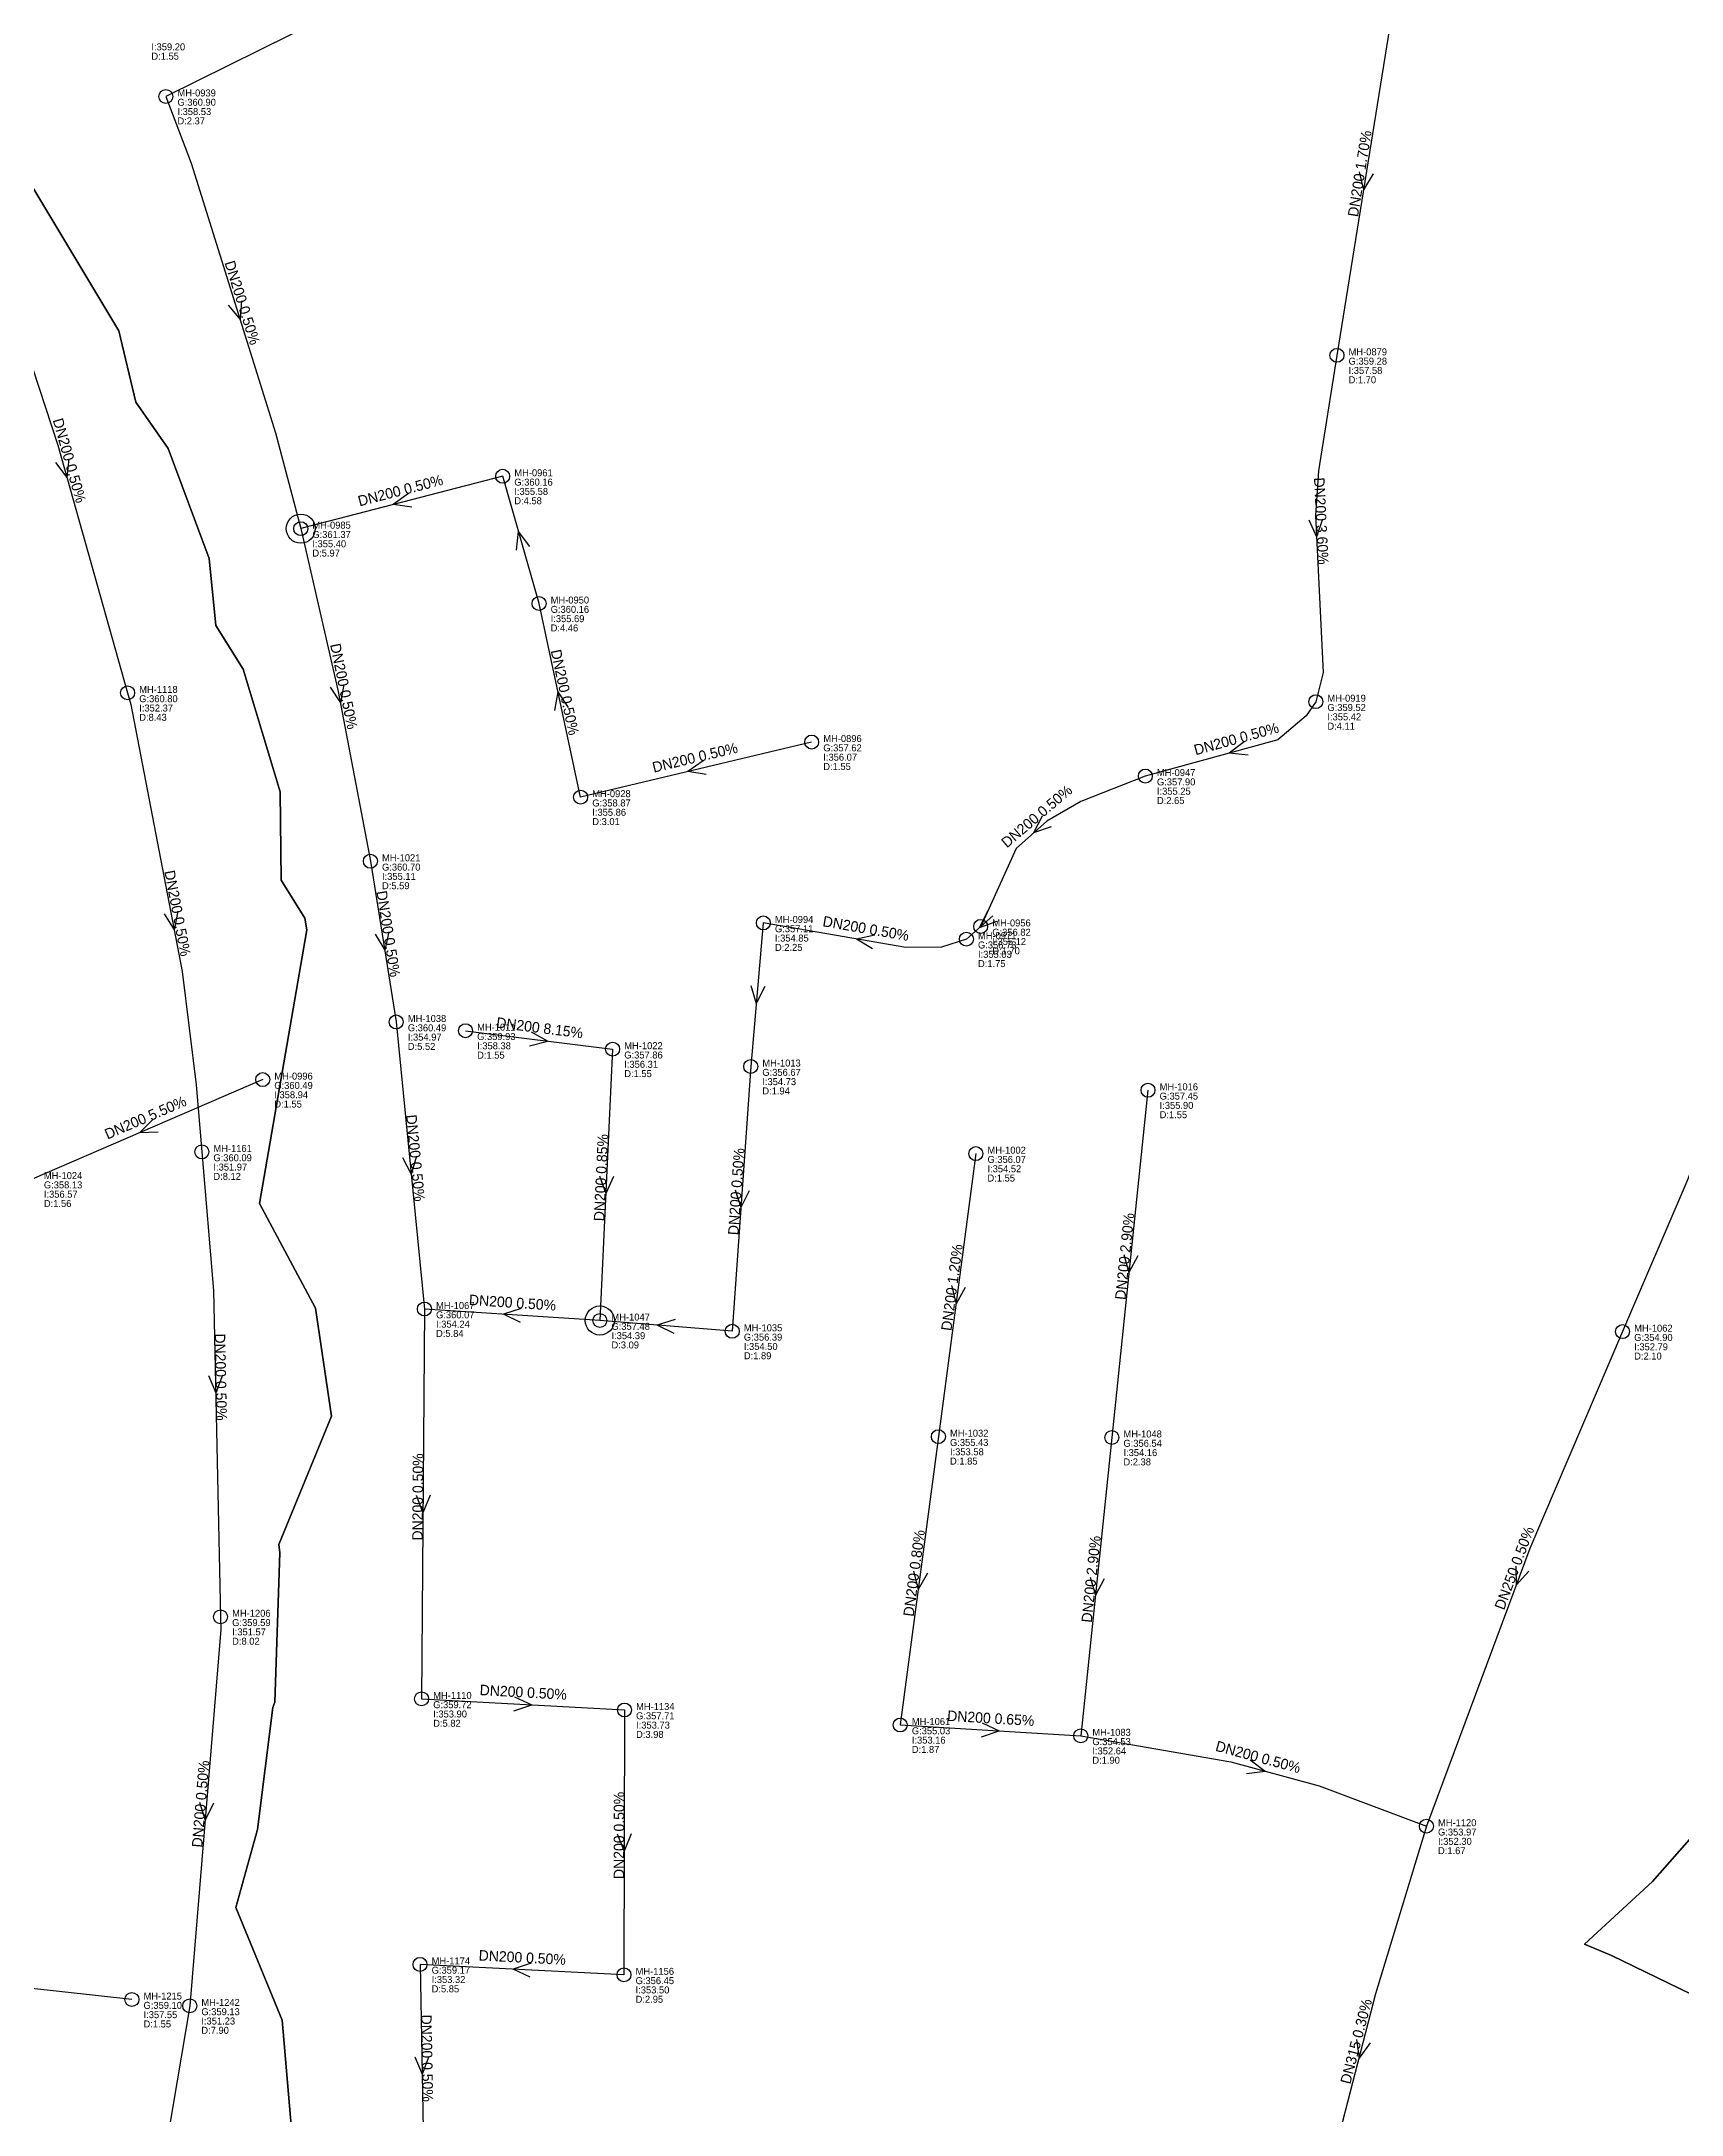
# Model space of a CAD drawing. Header units: metres. Extents: x 449149 to 451990, y 2566737 to 2570847.
# Drawn here: x 450435.2 to 450717.1, y 2567933.3 to 2568289.6 of the extents above; entities that cross this region are included whole.
import ezdxf
from ezdxf.enums import TextEntityAlignment as Align

# ---------------------------------------------------------------- set-up
doc = ezdxf.new("R2010")
doc.units = ezdxf.units.M
for name, color, linetype in [('SEW-CATCHMENT', 4, 'Continuous'), ('SEW-DROP', 6, 'Continuous'), ('SEW-LABEL', 2, 'Continuous'), ('SEW-MH', 7, 'Continuous'), ('SEW-MH-LABEL', 8, 'Continuous'), ('SEW-PIPE-DN200', 3, 'Continuous'), ('SEW-PIPE-DN250', 4, 'Continuous'), ('SEW-PIPE-DN315', 5, 'Continuous')]:
    doc.layers.add(name, color=color, linetype=linetype)

msp = doc.modelspace()

# ---------------------------------------------------------------- linework, layer by layer
at = {"layer": 'SEW-CATCHMENT'}
for points in [[(450478.64, 2567926.08), (450476.61, 2567949.52), (450468.67, 2567968.87), (450472.37, 2567982.25), (450475.03, 2568003.21), (450475.37, 2568004.16), (450476.22, 2568029.84), (450476.01, 2568031.26), (450485.06, 2568053.34), (450482.31, 2568071.85), (450472.7, 2568089.85), (450480.87, 2568136.89), (450480.5, 2568138.92), (450476.43, 2568145.43), (450476.29, 2568160.6), (450469.89, 2568181.71), (450465.19, 2568189.2), (450464.07, 2568200.71), (450457.01, 2568219.66), (450451.44, 2568227.61), (450448.53, 2568239.89), (450429.31, 2568271.97)], [(450429.31, 2568271.97), (450448.53, 2568239.89), (450451.44, 2568227.61), (450457.01, 2568219.66), (450464.07, 2568200.71), (450465.19, 2568189.2), (450469.89, 2568181.71), (450476.29, 2568160.6), (450476.43, 2568145.43), (450480.5, 2568138.92), (450480.87, 2568136.89), (450472.7, 2568089.85), (450482.31, 2568071.85), (450485.06, 2568053.34), (450476.01, 2568031.26), (450476.22, 2568029.84), (450475.37, 2568004.16), (450475.03, 2568003.21), (450472.37, 2567982.25), (450468.67, 2567968.87), (450476.61, 2567949.52), (450478.64, 2567926.08)], [(450733.7, 2567997.82), (450712.17, 2567973.33), (450700.47, 2567962.57), (450705.12, 2567960.59), (450724.57, 2567951.16)], [(450724.57, 2567951.16), (450705.12, 2567960.59), (450700.47, 2567962.57), (450712.17, 2567973.33), (450733.7, 2567997.82)]]:
    msp.add_lwpolyline(points, dxfattribs=at)
at = {"layer": 'SEW-DROP'}
for centre in [(450479.8, 2568205.86), (450531.21, 2568069.75)]:
    msp.add_circle(centre, 2.5, dxfattribs=at)
at = {"layer": 'SEW-LABEL'}
for p, q in [((450661.75, 2568267.22), (450662.46, 2568264.07)), ((450664.12, 2568266.84), (450662.46, 2568264.07)), ((450467.32, 2568244.3), (450469.36, 2568241.79)), ((450469.61, 2568245.02), (450469.36, 2568241.79)), ((450439.93, 2568217.89), (450439.59, 2568214.68)), ((450437.62, 2568217.24), (450439.59, 2568214.68)), ((450498.31, 2568211.9), (450495.71, 2568209.99)), ((450498.91, 2568209.58), (450495.71, 2568209.99)), ((450653.05, 2568207.37), (450654.4, 2568204.43)), ((450655.45, 2568207.48), (450654.4, 2568204.43)), ((450516.89, 2568202.15), (450517.22, 2568205.37)), ((450519.2, 2568202.81), (450517.22, 2568205.37)), ((450484.86, 2568178.62), (450486.64, 2568175.92)), ((450487.21, 2568179.1), (450486.64, 2568175.92)), ((450523.48, 2568174.63), (450524.02, 2568177.81)), ((450525.82, 2568175.13), (450524.02, 2568177.81)), ((450641.98, 2568169.24), (450639.41, 2568167.29)), ((450548.95, 2568165.96), (450546.31, 2568164.1)), ((450642.62, 2568166.92), (450639.41, 2568167.29)), ((450549.5, 2568163.63), (450546.31, 2568164.1)), ((450607.25, 2568156.43), (450605.74, 2568153.57)), ((450608.81, 2568154.6), (450605.74, 2568153.57)), ((450456.3, 2568139.63), (450458.05, 2568136.91)), ((450458.66, 2568140.09), (450458.05, 2568136.91)), ((450597.83, 2568140.12), (450596.39, 2568137.23)), ((450492.57, 2568136.17), (450494.23, 2568133.4)), ((450494.94, 2568136.55), (450494.23, 2568133.4)), ((450578.47, 2568135.99), (450575.31, 2568135.32)), ((450599.43, 2568138.33), (450596.39, 2568137.23)), ((450578.06, 2568133.62), (450575.31, 2568135.32)), ((450557.16, 2568127.35), (450558.1, 2568124.25)), ((450559.55, 2568127.14), (450558.1, 2568124.25)), ((450519.42, 2568119.36), (450522.25, 2568117.79)), ((450519.12, 2568116.98), (450522.25, 2568117.79)), ((450454.36, 2568104.3), (450452.08, 2568102.01)), ((450455.31, 2568102.1), (450452.08, 2568102.01)), ((450497.3, 2568097.77), (450498.78, 2568094.91)), ((450499.68, 2568098.01), (450498.78, 2568094.91)), ((450531.18, 2568094.63), (450532.24, 2568091.57)), ((450533.58, 2568094.51), (450532.24, 2568091.57)), ((450554.46, 2568092.23), (450555.45, 2568089.16)), ((450556.86, 2568092.07), (450555.45, 2568089.16)), ((450621.28, 2568081.11), (450622.16, 2568078)), ((450623.67, 2568080.86), (450622.16, 2568078)), ((450591.63, 2568075.76), (450592.43, 2568072.63)), ((450594.01, 2568075.45), (450592.43, 2568072.63)), ((450517.71, 2568071.84), (450514.64, 2568070.84)), ((450517.55, 2568069.44), (450514.64, 2568070.84)), ((450544.18, 2568069.9), (450541.09, 2568068.95)), ((450543.99, 2568067.51), (450541.09, 2568068.95)), ((450463.93, 2568060.3), (450465.2, 2568057.32)), ((450466.33, 2568060.35), (450465.2, 2568057.32)), ((450499.62, 2568039.73), (450500.8, 2568036.72)), ((450502.02, 2568039.71), (450500.8, 2568036.72)), ((450585.13, 2568026.65), (450585.93, 2568023.52)), ((450587.51, 2568026.34), (450585.93, 2568023.52)), ((450615.5, 2568025.63), (450616.38, 2568022.52)), ((450617.89, 2568025.38), (450616.38, 2568022.52)), ((450688.64, 2568027.52), (450688.71, 2568024.29)), ((450690.88, 2568026.68), (450688.71, 2568024.29)), ((450516.57, 2568005.05), (450519.5, 2568003.68)), ((450516.44, 2568002.65), (450519.5, 2568003.68)), ((450596.93, 2568000.59), (450599.85, 2567999.21)), ((450596.79, 2567998.19), (450599.85, 2567999.21)), ((450642.99, 2567994.22), (450645.57, 2567992.28)), ((450642.37, 2567991.9), (450645.57, 2567992.28)), ((450462.4, 2567986.98), (450463.35, 2567983.89)), ((450464.8, 2567986.78), (450463.35, 2567983.89)), ((450534.2, 2567981.55), (450535.4, 2567978.55)), ((450536.6, 2567981.55), (450535.4, 2567978.55)), ((450519.39, 2567959.31), (450516.33, 2567958.26)), ((450519.26, 2567956.91), (450516.33, 2567958.26)), ((450661.29, 2567946.19), (450661.7, 2567942.98)), ((450663.62, 2567945.59), (450661.7, 2567942.98)), ((450499.4, 2567943.22), (450500.65, 2567940.24)), ((450501.8, 2567943.27), (450500.65, 2567940.24))]:
    msp.add_line(p, q, dxfattribs=at)
at = {"layer": 'SEW-MH'}
for centre in [(450456.61, 2568280.15), (450657.91, 2568235.65), (450514.51, 2568214.86), (450479.8, 2568205.86), (450520.76, 2568192.99), (450450.04, 2568177.63), (450654.27, 2568176.12), (450567.62, 2568169.18), (450624.97, 2568163.33), (450527.91, 2568159.71), (450491.77, 2568148.69), (450559.31, 2568138.09), (450594.21, 2568135.3), (450596.67, 2568137.49), (450496.21, 2568121.07), (450508.12, 2568119.57), (450533.41, 2568116.39), (450557.14, 2568113.41), (450473.26, 2568111.16), (450625.43, 2568109.33), (450462.79, 2568098.73), (450595.84, 2568098.44), (450501.06, 2568071.73), (450531.21, 2568069.75), (450553.97, 2568067.9), (450707, 2568067.84), (450589.4, 2568049.79), (450619.21, 2568049.65), (450466.01, 2568018.83), (450500.57, 2568004.72), (450535.44, 2568002.81), (450582.84, 2568000.23), (450613.87, 2567998.37), (450673.28, 2567982.83), (450500.3, 2567959.08), (450535.36, 2567957.29), (450450.78, 2567953.04), (450460.72, 2567951.95)]:
    msp.add_circle(centre, 1.2, dxfattribs=at)
at = {"layer": 'SEW-PIPE-DN200'}
for points in [[(450510.38, 2568306.77), (450456.61, 2568280.15)], [(450667.49, 2568295.45), (450657.91, 2568235.65)], [(450456.61, 2568280.15), (450460.95, 2568268.68), (450475.45, 2568222.33), (450479.8, 2568205.86)], [(450425.94, 2568253.84), (450432.67, 2568236.63), (450438.04, 2568220.2), (450450.04, 2568177.63)], [(450657.91, 2568235.65), (450654.73, 2568215.8), (450654.22, 2568208.14), (450655.54, 2568181.12), (450654.27, 2568176.12), (450654.27, 2568176.12)], [(450514.51, 2568214.86), (450479.8, 2568205.86)], [(450520.76, 2568192.99), (450514.51, 2568214.86)], [(450479.8, 2568205.86), (450486.24, 2568177.88), (450491.77, 2568148.69)], [(450527.91, 2568159.71), (450520.76, 2568192.99)], [(450450.04, 2568177.63), (450450.61, 2568175.61), (450459.43, 2568129.72), (450461.81, 2568110.28), (450462.79, 2568098.73)], [(450654.27, 2568176.12), (450652.63, 2568173.68), (450647.72, 2568169.57), (450624.97, 2568163.33)], [(450567.62, 2568169.18), (450527.91, 2568159.71), (450527.91, 2568159.71)], [(450624.97, 2568163.33), (450624.97, 2568163.33), (450613.9, 2568158.96), (450608.02, 2568155.56), (450602.78, 2568150.88), (450596.67, 2568137.49)], [(450491.77, 2568148.69), (450496.21, 2568121.07)], [(450559.31, 2568138.09), (450557.14, 2568113.41)], [(450594.21, 2568135.3), (450594.21, 2568135.3), (450589.94, 2568133.95), (450583.79, 2568133.85), (450559.31, 2568138.09)], [(450596.67, 2568137.49), (450598.74, 2568139.33), (450594.21, 2568135.3)], [(450496.21, 2568121.07), (450501.06, 2568071.73)], [(450508.12, 2568119.57), (450533.41, 2568116.39)], [(450533.41, 2568116.39), (450531.21, 2568069.75)], [(450473.26, 2568111.16), (450433.65, 2568094.06)], [(450557.14, 2568113.41), (450553.97, 2568067.9)], [(450625.43, 2568109.33), (450619.21, 2568049.65)], [(450462.79, 2568098.73), (450464.83, 2568074.89), (450466.01, 2568018.83)], [(450595.84, 2568098.44), (450589.4, 2568049.79)], [(450501.06, 2568071.73), (450500.57, 2568004.72)], [(450531.21, 2568069.75), (450501.06, 2568071.73)], [(450553.97, 2568067.9), (450553.97, 2568067.9), (450531.21, 2568069.75)], [(450589.4, 2568049.79), (450582.84, 2568000.23)], [(450619.21, 2568049.65), (450613.87, 2567998.37)], [(450466.01, 2568018.83), (450466.05, 2568016.65), (450460.72, 2567951.95)], [(450500.57, 2568004.72), (450535.44, 2568002.81)], [(450535.44, 2568002.81), (450535.36, 2567957.29)], [(450582.84, 2568000.23), (450613.87, 2567998.37)], [(450613.87, 2567998.37), (450639.66, 2567993.87), (450654.88, 2567989.77), (450673.28, 2567982.83)], [(450450.78, 2567953.04), (450384.6, 2567960.31)], [(450500.3, 2567959.08), (450500.95, 2567924.41)], [(450535.36, 2567957.29), (450500.3, 2567959.08)], [(450460.72, 2567951.95), (450453.42, 2567908.55), (450451.35, 2567892.69)]]:
    msp.add_lwpolyline(points, dxfattribs=at)
at = {"layer": 'SEW-PIPE-DN250'}
msp.add_lwpolyline([(450707, 2568067.84), (450691.06, 2568030.59), (450673.28, 2567982.83)], dxfattribs=at)
at = {"layer": 'SEW-PIPE-DN315'}
for points in [[(450744.18, 2568160.66), (450718.02, 2568093.62), (450707, 2568067.84)], [(450673.28, 2567982.83), (450664.56, 2567954.01), (450657.54, 2567926.96), (450652.98, 2567905.5)]]:
    msp.add_lwpolyline(points, dxfattribs=at)

# ---------------------------------------------------------------- texts
at = {"layer": 'SEW-LABEL'}
for s, rotation, p in [('DN200 1.70%', 80.8984, (450662.7, 2568266.75)), ('DN200 0.50%', -72.6311, (450468.91, 2568244.43)), ('DN200 0.50%', -74.2568, (450439.19, 2568217.33)), ('DN200 0.50%', 14.5324, (450497.16, 2568211.56)), ('DN200 3.60%', -87.1993, (450654.32, 2568207.13)), ('DN200 0.50%', -78.4413, (450486.34, 2568178.59)), ('DN200 0.50%', 282.1315, (450524.33, 2568177.55)), ('DN200 0.50%', 15.3304, (450640.85, 2568168.88)), ('DN200 0.50%', 13.415, (450547.77, 2568165.65)), ('DN200 0.50%', 40.3988, (450606.89, 2568155.75)), ('DN200 0.50%', -79.1164, (450457.76, 2568139.59)), ('DN200 0.50%', -80.8563, (450493.99, 2568136.08)), ('DN200 0.50%', 350.1702, (450576.79, 2568136.26)), ('DN200 8.15%', -7.1674, (450520.76, 2568119.18)), ('DN200 5.50%', 23.3534, (450453.46, 2568103.81)), ('DN200 0.50%', -84.3896, (450498.64, 2568097.6)), ('DN200 0.85%', 87.3084, (450532.31, 2568094.27)), ('DN200 0.50%', 86.009, (450555.55, 2568091.85)), ('DN200 2.90%', 84.0525, (450622.32, 2568080.69)), ('DN200 1.20%', 82.4591, (450592.62, 2568075.32)), ('DN200 0.50%', 356.2509, (450516.14, 2568071.94)), ('DN200 0.50%', -88.7942, (450465.17, 2568060.02)), ('DN200 0.50%', 89.5783, (450500.81, 2568039.42)), ('DN200 0.80%', 82.4591, (450586.12, 2568026.21)), ('DN200 2.90%', 84.0525, (450616.54, 2568025.21)), ('DN250 0.50%', 69.5865, (450689.24, 2568026.9)), ('DN200 0.50%', -3.1248, (450518, 2568004.97)), ('DN200 0.65%', -3.4226, (450598.35, 2568000.5)), ('DN200 0.50%', -15.0856, (450644.13, 2567993.87)), ('DN200 0.50%', 85.2893, (450463.48, 2567986.59)), ('DN200 0.50%', 89.8994, (450535.4, 2567981.25)), ('DN200 0.50%', 357.0737, (450517.83, 2567959.38)), ('DN315 0.30%', 75.4331, (450662.08, 2567945.64)), ('DN200 0.50%', -88.916, (450500.63, 2567942.94))]:
    msp.add_text(s, height=1.8, rotation=rotation, dxfattribs=at).set_placement(p, align=Align.CENTER)
at = {"layer": 'SEW-MH-LABEL'}
for s, p in [('I:359.20', (450454.13, 2568288.07)), ('D:1.55', (450454.13, 2568286.47)), ('G:360.90', (450458.61, 2568278.55)), ('MH-0939', (450458.61, 2568280.15)), ('D:2.37', (450458.61, 2568275.35)), ('I:358.53', (450458.61, 2568276.95)), ('MH-0879', (450659.91, 2568235.65)), ('G:359.28', (450659.91, 2568234.05)), ('D:1.70', (450659.91, 2568230.85)), ('I:357.58', (450659.91, 2568232.45)), ('G:360.16', (450516.51, 2568213.26)), ('MH-0961', (450516.51, 2568214.86)), ('D:4.58', (450516.51, 2568210.06)), ('I:355.58', (450516.51, 2568211.66)), ('G:361.37', (450481.8, 2568204.26)), ('MH-0985', (450481.8, 2568205.86)), ('I:355.40', (450481.8, 2568202.66)), ('D:5.97', (450481.8, 2568201.06)), ('MH-0950', (450522.76, 2568192.99)), ('G:360.16', (450522.76, 2568191.39)), ('D:4.46', (450522.76, 2568188.19)), ('I:355.69', (450522.76, 2568189.79)), ('MH-1118', (450452.04, 2568177.63)), ('G:360.80', (450452.04, 2568176.03)), ('I:352.37', (450452.04, 2568174.43)), ('G:359.52', (450656.27, 2568174.52)), ('MH-0919', (450656.27, 2568176.12)), ('D:8.43', (450452.04, 2568172.83)), ('D:4.11', (450656.27, 2568171.32)), ('I:355.42', (450656.27, 2568172.92)), ('G:357.62', (450569.62, 2568167.58)), ('MH-0896', (450569.62, 2568169.18)), ('D:1.55', (450569.62, 2568164.38)), ('I:356.07', (450569.62, 2568165.98)), ('MH-0947', (450626.97, 2568163.33)), ('MH-0928', (450529.91, 2568159.71)), ('G:357.90', (450626.97, 2568161.73)), ('I:355.25', (450626.97, 2568160.13)), ('G:358.87', (450529.91, 2568158.11)), ('I:355.86', (450529.91, 2568156.51)), ('D:2.65', (450626.97, 2568158.53)), ('D:3.01', (450529.91, 2568154.91)), ('G:360.70', (450493.77, 2568147.09)), ('MH-1021', (450493.77, 2568148.69)), ('I:355.11', (450493.77, 2568145.49)), ('D:5.59', (450493.77, 2568143.89)), ('G:357.11', (450561.31, 2568136.49)), ('MH-0994', (450561.31, 2568138.09)), ('I:354.85', (450561.31, 2568134.89)), ('MH-0971', (450596.21, 2568135.3)), ('G:356.82', (450598.67, 2568135.89)), ('MH-0956', (450598.67, 2568137.49)), ('D:2.25', (450561.31, 2568133.29)), ('G:356.78', (450596.21, 2568133.7)), ('I:355.03', (450596.21, 2568132.1)), ('D:1.70', (450598.67, 2568132.69)), ('I:355.12', (450598.67, 2568134.29)), ('D:1.75', (450596.21, 2568130.5)), ('MH-1038', (450498.21, 2568121.07)), ('G:360.49', (450498.21, 2568119.47)), ('I:354.97', (450498.21, 2568117.87)), ('G:359.93', (450510.12, 2568117.97)), ('MH-1011', (450510.12, 2568119.57)), ('D:5.52', (450498.21, 2568116.27)), ('D:1.55', (450510.12, 2568114.77)), ('I:358.38', (450510.12, 2568116.37)), ('G:357.86', (450535.41, 2568114.79)), ('MH-1022', (450535.41, 2568116.39)), ('MH-1013', (450559.14, 2568113.41)), ('MH-0996', (450475.26, 2568111.16)), ('D:1.55', (450535.41, 2568111.59)), ('I:356.31', (450535.41, 2568113.19)), ('G:356.67', (450559.14, 2568111.81)), ('I:354.73', (450559.14, 2568110.21)), ('G:360.49', (450475.26, 2568109.56)), ('D:1.55', (450475.26, 2568106.36)), ('I:358.94', (450475.26, 2568107.96)), ('D:1.94', (450559.14, 2568108.61)), ('G:357.45', (450627.43, 2568107.73)), ('MH-1016', (450627.43, 2568109.33)), ('I:355.90', (450627.43, 2568106.13)), ('D:1.55', (450627.43, 2568104.53)), ('G:360.09', (450464.79, 2568097.13)), ('MH-1161', (450464.79, 2568098.73)), ('I:351.97', (450464.79, 2568095.53)), ('G:356.07', (450597.84, 2568096.84)), ('MH-1002', (450597.84, 2568098.44)), ('G:358.13', (450435.65, 2568092.46)), ('MH-1024', (450435.65, 2568094.06)), ('D:8.12', (450464.79, 2568093.93)), ('D:1.55', (450597.84, 2568093.64)), ('I:354.52', (450597.84, 2568095.24)), ('D:1.56', (450435.65, 2568089.26)), ('I:356.57', (450435.65, 2568090.86)), ('MH-1067', (450503.06, 2568071.73)), ('G:360.07', (450503.06, 2568070.13)), ('D:5.84', (450503.06, 2568066.93)), ('I:354.24', (450503.06, 2568068.53)), ('G:357.48', (450533.21, 2568068.15)), ('MH-1047', (450533.21, 2568069.75)), ('MH-1035', (450555.97, 2568067.9)), ('MH-1062', (450709, 2568067.84)), ('D:3.09', (450533.21, 2568064.95)), ('I:354.39', (450533.21, 2568066.55)), ('G:356.39', (450555.97, 2568066.3)), ('I:354.50', (450555.97, 2568064.7)), ('G:354.90', (450709, 2568066.24)), ('I:352.79', (450709, 2568064.64)), ('D:1.89', (450555.97, 2568063.1)), ('D:2.10', (450709, 2568063.04)), ('MH-1032', (450591.4, 2568049.79)), ('MH-1048', (450621.21, 2568049.65)), ('G:355.43', (450591.4, 2568048.19)), ('I:353.58', (450591.4, 2568046.59)), ('G:356.54', (450621.21, 2568048.05)), ('I:354.16', (450621.21, 2568046.45)), ('D:1.85', (450591.4, 2568044.99)), ('D:2.38', (450621.21, 2568044.85)), ('G:359.59', (450468.01, 2568017.23)), ('MH-1206', (450468.01, 2568018.83)), ('D:8.02', (450468.01, 2568014.03)), ('I:351.57', (450468.01, 2568015.63)), ('G:359.72', (450502.57, 2568003.12)), ('MH-1110', (450502.57, 2568004.72)), ('MH-1134', (450537.44, 2568002.81)), ('D:5.82', (450502.57, 2567999.92)), ('I:353.90', (450502.57, 2568001.52)), ('G:357.71', (450537.44, 2568001.21)), ('I:353.73', (450537.44, 2567999.61)), ('MH-1061', (450584.84, 2568000.23)), ('D:3.98', (450537.44, 2567998.01)), ('G:355.03', (450584.84, 2567998.63)), ('I:353.16', (450584.84, 2567997.03)), ('G:354.53', (450615.87, 2567996.77)), ('MH-1083', (450615.87, 2567998.37)), ('D:1.87', (450584.84, 2567995.43)), ('D:1.90', (450615.87, 2567993.57)), ('I:352.64', (450615.87, 2567995.17)), ('MH-1120', (450675.28, 2567982.83)), ('G:353.97', (450675.28, 2567981.23)), ('D:1.67', (450675.28, 2567978.03)), ('I:352.30', (450675.28, 2567979.63)), ('G:359.17', (450502.3, 2567957.48)), ('MH-1174', (450502.3, 2567959.08)), ('MH-1156', (450537.36, 2567957.29)), ('MH-1215', (450452.78, 2567953.04)), ('D:5.85', (450502.3, 2567954.28)), ('I:353.32', (450502.3, 2567955.88)), ('G:356.45', (450537.36, 2567955.69)), ('I:353.50', (450537.36, 2567954.09)), ('G:359.10', (450452.78, 2567951.44)), ('I:357.55', (450452.78, 2567949.84)), ('G:359.13', (450462.72, 2567950.35)), ('MH-1242', (450462.72, 2567951.95)), ('D:2.95', (450537.36, 2567952.49)), ('D:1.55', (450452.78, 2567948.24)), ('D:7.90', (450462.72, 2567947.15)), ('I:351.23', (450462.72, 2567948.75))]:
    msp.add_text(s, height=1.2, dxfattribs=at).set_placement(p)

doc.saveas('drawing.dxf')
